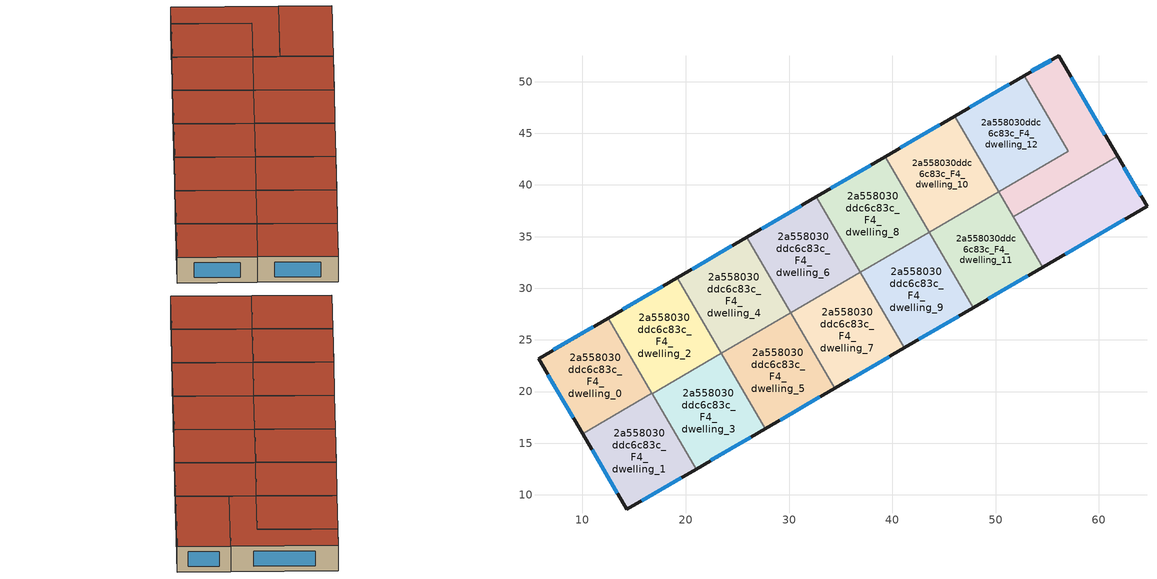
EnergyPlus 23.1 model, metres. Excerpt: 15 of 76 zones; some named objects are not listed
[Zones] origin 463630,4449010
2a558030ddc6c83c_F4_dwelling_0
 floor to 2a558030ddc6c83c_F3_dwelling_0 (EU_floor_Construction): 12.48,27.11 16.73,19.82 10.01,15.91 5.74,23.19 z12
 wall outside (EU_wall_Construction): 12.48,27.11 5.74,23.19 10.01,15.91 z12:15
 wall to 2a558030ddc6c83c_F4_dwelling_1 (EU_wall_Construction): 10.01,15.91 16.73,19.82 z12:15
 wall to 2a558030ddc6c83c_F4_dwelling_2 (EU_wall_Construction): 16.73,19.82 12.48,27.11 z12:15
 window (EU_Window_Construction): 6.66,21.63 9.1,17.47 / 11.03,26.27 7.18,24.03 z12.64:14.36
 roof outside (EU_roof_Construction): 16.73,19.82 12.48,27.11 5.74,23.19 10.01,15.91 z15
2a558030ddc6c83c_F4_dwelling_1
 floor to 2a558030ddc6c83c_F3_dwelling_1 (EU_floor_Construction): 16.73,19.82 20.99,12.49 14.3,8.6 10.01,15.91 z12
 wall outside (EU_wall_Construction): 10.01,15.91 14.3,8.6 20.99,12.49 z12:15
 wall to 2a558030ddc6c83c_F4_dwelling_3 (EU_wall_Construction): 20.99,12.49 16.74,19.8 z12:15
 wall to 2a558030ddc6c83c_F4_dwelling_2 (EU_wall_Construction): 16.74,19.8 16.73,19.82 z12:15
 window (EU_Window_Construction): 10.93,14.34 13.38,10.16 / 15.74,9.43 19.56,11.66 z12.64:14.36
 roof outside (EU_roof_Construction): 20.99,12.49 16.73,19.82 10.01,15.91 14.3,8.6 z15
2a558030ddc6c83c_F4_dwelling_10
 floor to 2a558030ddc6c83c_F3_dwelling_10 (EU_floor_Construction): 46.05,46.67 50.31,39.36 43.6,35.45 39.34,42.76 z12
 wall outside (EU_wall_Construction): 46.05,46.67 39.34,42.76 z12:15
 wall to 2a558030ddc6c83c_F4_dwelling_8 (EU_wall_Construction): 39.34,42.76 43.6,35.45 z12:15
 wall to 2a558030ddc6c83c_F4_dwelling_12 (EU_wall_Construction): 50.31,39.36 46.05,46.67 z12:15
 wall to 2a558030ddc6c83c_F4_dwelling_11 (EU_wall_Construction): 43.6,35.45 50.31,39.36 z12:15
 window (EU_Window_Construction): 44.61,45.83 40.78,43.59 z12.64:14.36
 roof outside (EU_roof_Construction): 50.31,39.36 46.05,46.67 39.34,42.76 43.6,35.45 z15
2a558030ddc6c83c_F4_dwelling_11
 floor to 2a558030ddc6c83c_F3_dwelling_11 (EU_floor_Construction): 50.31,39.36 54.57,32.04 47.85,28.13 43.6,35.45 z12
 wall outside (EU_wall_Construction): 47.85,28.13 54.57,32.04 z12:15
 wall to 2a558030ddc6c83c_F4_dwelling_9 (EU_wall_Construction): 43.6,35.45 47.85,28.13 z12:15
 wall to 2a558030ddc6c83c_F4_dwelling_14 (EU_wall_Construction): 54.57,32.04 51.73,36.91 z12:15
 wall to 2a558030ddc6c83c_F4_dwelling_13 (EU_wall_Construction): 51.73,36.91 50.31,39.36 z12:15
 window (EU_Window_Construction): 49.29,28.97 53.13,31.21 z12.64:14.36
 roof outside (EU_roof_Construction): 54.57,32.04 50.31,39.36 43.6,35.45 47.85,28.13 z15
2a558030ddc6c83c_F4_dwelling_12
 floor to 2a558030ddc6c83c_F3_dwelling_12 (EU_floor_Construction): 52.77,50.58 57.02,43.27 50.31,39.36 46.05,46.67 z12
 wall outside (EU_wall_Construction): 52.77,50.58 46.05,46.67 z12:15
 wall to 2a558030ddc6c83c_F4_dwelling_13 (EU_wall_Construction): 50.31,39.36 57.02,43.27 52.77,50.58 z12:15
 window (EU_Window_Construction): 51.33,49.74 47.49,47.5 z12.64:14.36
 roof outside (EU_roof_Construction): 57.02,43.27 52.77,50.58 46.05,46.67 50.31,39.36 z15
2a558030ddc6c83c_F4_dwelling_13
 floor to 2a558030ddc6c83c_F3_dwelling_13 (EU_floor_Construction): 56.1,52.52 61.81,42.78 51.73,36.91 50.31,39.36 57.02,43.27 52.77,50.58 z12
 wall outside (EU_wall_Construction): 61.81,42.78 56.1,52.52 52.77,50.58 z12:15
 wall to 2a558030ddc6c83c_F4_dwelling_14 (EU_wall_Construction): 51.73,36.91 61.81,42.78 z12:15
 window (EU_Window_Construction): 55.38,52.1 53.48,50.99 / 60.59,44.87 57.32,50.43 z12.64:14.36
 roof outside (EU_roof_Construction): 61.81,42.78 56.1,52.52 52.77,50.58 57.02,43.27 50.31,39.36 51.73,36.91 z15
2a558030ddc6c83c_F4_dwelling_14
 floor to 2a558030ddc6c83c_F3_dwelling_14 (EU_floor_Construction): 61.81,42.78 64.67,37.92 54.57,32.04 51.73,36.91 z12
 wall outside (EU_wall_Construction): 54.57,32.04 64.67,37.92 61.81,42.78 z12:15
 window (EU_Window_Construction): 64.06,38.96 62.42,41.74 / 56.73,33.3 62.5,36.66 z12.64:14.36
 roof outside (EU_roof_Construction): 64.67,37.92 61.81,42.78 51.73,36.91 54.57,32.04 z15
2a558030ddc6c83c_F4_dwelling_2
 floor to 2a558030ddc6c83c_F3_dwelling_2 (EU_floor_Construction): 19.19,31.02 23.45,23.71 16.74,19.8 12.48,27.11 z12
 wall outside (EU_wall_Construction): 19.19,31.02 12.48,27.11 z12:15
 wall to 2a558030ddc6c83c_F4_dwelling_3 (EU_wall_Construction): 16.74,19.8 23.45,23.71 z12:15
 wall to 2a558030ddc6c83c_F4_dwelling_4 (EU_wall_Construction): 23.45,23.71 19.19,31.02 z12:15
 window (EU_Window_Construction): 17.75,30.19 13.92,27.95 z12.64:14.36
 roof outside (EU_roof_Construction): 23.45,23.71 19.19,31.02 12.48,27.11 16.74,19.8 z15
2a558030ddc6c83c_F4_dwelling_3
 floor to 2a558030ddc6c83c_F3_dwelling_3 (EU_floor_Construction): 23.45,23.71 27.71,16.4 20.99,12.49 16.74,19.8 z12
 wall outside (EU_wall_Construction): 20.99,12.49 27.71,16.4 z12:15
 wall to 2a558030ddc6c83c_F4_dwelling_5 (EU_wall_Construction): 27.71,16.4 23.45,23.71 z12:15
 window (EU_Window_Construction): 22.43,13.33 26.27,15.57 z12.64:14.36
 roof outside (EU_roof_Construction): 27.71,16.4 23.45,23.71 16.74,19.8 20.99,12.49 z15
2a558030ddc6c83c_F4_dwelling_4
 floor to 2a558030ddc6c83c_F3_dwelling_4 (EU_floor_Construction): 25.91,34.93 30.17,27.62 23.45,23.71 19.19,31.02 z12
 wall outside (EU_wall_Construction): 25.91,34.93 19.19,31.02 z12:15
 wall to 2a558030ddc6c83c_F4_dwelling_5 (EU_wall_Construction): 23.45,23.71 30.17,27.62 z12:15
 wall to 2a558030ddc6c83c_F4_dwelling_6 (EU_wall_Construction): 30.17,27.62 25.91,34.93 z12:15
 window (EU_Window_Construction): 24.47,34.1 20.63,31.86 z12.64:14.36
 roof outside (EU_roof_Construction): 30.17,27.62 25.91,34.93 19.19,31.02 23.45,23.71 z15
2a558030ddc6c83c_F4_dwelling_5
 floor to 2a558030ddc6c83c_F3_dwelling_5 (EU_floor_Construction): 30.17,27.62 34.42,20.31 27.71,16.4 23.45,23.71 z12
 wall outside (EU_wall_Construction): 27.71,16.4 34.42,20.31 z12:15
 wall to 2a558030ddc6c83c_F4_dwelling_7 (EU_wall_Construction): 34.42,20.31 30.17,27.62 z12:15
 window (EU_Window_Construction): 29.15,17.24 32.99,19.48 z12.64:14.36
 roof outside (EU_roof_Construction): 34.42,20.31 30.17,27.62 23.45,23.71 27.71,16.4 z15
2a558030ddc6c83c_F4_dwelling_6
 floor to 2a558030ddc6c83c_F3_dwelling_6 (EU_floor_Construction): 32.62,38.85 36.88,31.54 30.17,27.62 25.91,34.93 z12
 wall outside (EU_wall_Construction): 32.62,38.85 25.91,34.93 z12:15
 wall to 2a558030ddc6c83c_F4_dwelling_8 (EU_wall_Construction): 36.88,31.54 32.62,38.85 z12:15
 wall to 2a558030ddc6c83c_F4_dwelling_7 (EU_wall_Construction): 30.17,27.62 36.88,31.54 z12:15
 window (EU_Window_Construction): 31.18,38.01 27.35,35.77 z12.64:14.36
 roof outside (EU_roof_Construction): 36.88,31.54 32.62,38.85 25.91,34.93 30.17,27.62 z15
2a558030ddc6c83c_F4_dwelling_7
 floor to 2a558030ddc6c83c_F3_dwelling_7 (EU_floor_Construction): 36.88,31.54 41.14,24.22 34.42,20.31 30.17,27.62 z12
 wall outside (EU_wall_Construction): 34.42,20.31 41.14,24.22 z12:15
 wall to 2a558030ddc6c83c_F4_dwelling_9 (EU_wall_Construction): 41.14,24.22 36.88,31.54 z12:15
 window (EU_Window_Construction): 35.86,21.15 39.7,23.39 z12.64:14.36
 roof outside (EU_roof_Construction): 41.14,24.22 36.88,31.54 30.17,27.62 34.42,20.31 z15
2a558030ddc6c83c_F4_dwelling_8
 floor to 2a558030ddc6c83c_F3_dwelling_8 (EU_floor_Construction): 39.34,42.76 43.6,35.45 36.88,31.54 32.62,38.85 z12
 wall outside (EU_wall_Construction): 39.34,42.76 32.62,38.85 z12:15
 wall to 2a558030ddc6c83c_F4_dwelling_9 (EU_wall_Construction): 36.88,31.54 43.6,35.44 z12:15
 window (EU_Window_Construction): 37.9,41.92 34.06,39.68 z12.64:14.36
 roof outside (EU_roof_Construction): 43.6,35.45 39.34,42.76 32.62,38.85 36.88,31.54 z15
2a558030ddc6c83c_F4_dwelling_9
 floor to 2a558030ddc6c83c_F3_dwelling_9 (EU_floor_Construction): 43.59,35.45 47.85,28.13 41.14,24.22 36.88,31.54 z12
 wall outside (EU_wall_Construction): 41.14,24.22 47.85,28.13 z12:15
 window (EU_Window_Construction): 42.58,25.06 46.42,27.3 z12.64:14.36
 roof outside (EU_roof_Construction): 47.85,28.13 43.59,35.45 36.88,31.54 41.14,24.22 z15
[Building]
EU S2 Campaign: North Axis=0; Terrain=City; Solar Distribution=FullExterior
[Site:Location]
Yerevan-Zvartnots.Intl.AP: Latitude=40.15; Longitude=44.383; Time Zone=4; Elevation=854
[SizingPeriod:WeatherFileDays]
AnnualSizingPeriod: Begin Month=1; Begin Day of Month=1; End Month=12; End Day of Month=31; Day of Week for Start Day=Monday; Use Weather File Daylight Saving Period=No; Use Weather File Rain and Snow Indicators=No
[MATERIAL]
EU_InternalMass_Material: Roughness=MediumRough; Thickness=0.1; Conductivity=1; Density=1800; Specific Heat=900; Thermal Absorptance=0.9; Solar Absorptance=0.7; Visible Absorptance=0.7
[MATERIAL:NOMASS] Roughness=MediumRough; Thermal Absorptance=0.9; Solar Absorptance=0.7; Visible Absorptance=0.7
Name | Thermal Resistance
EU_wall_NoMass | 1.05043
EU_roof_NoMass | 1.45357
EU_floor_NoMass | 0.478065
[WINDOWMATERIAL:SIMPLEGLAZINGSYSTEM]
EU_Window_SimpleGlazing: UFactor=2.5566; Solar Heat Gain Coefficient=0.75; Visible Transmittance=0.75
[CONSTRUCTION]
EU_wall_Construction: EU_wall_NoMass
EU_roof_Construction: EU_roof_NoMass
EU_floor_Construction: EU_floor_NoMass
EU_Window_Construction: EU_Window_SimpleGlazing
EU_InternalMass_Construction: EU_InternalMass_Material
[ZONE] Type=1; Multiplier=1; Ceiling Height=autocalculate; Floor Area=autocalculate; Part of Total Floor Area=Yes
Name | Volume
2a558030ddc6c83c_F4_dwelling_0 | 197.231
2a558030ddc6c83c_F4_dwelling_1 | 197.214
2a558030ddc6c83c_F4_dwelling_10; 2a558030ddc6c83c_F4_dwelling_5; 2a558030ddc6c83c_F4_dwelling_8 | 197.238
2a558030ddc6c83c_F4_dwelling_11; 2a558030ddc6c83c_F4_dwelling_4 | 197.22
2a558030ddc6c83c_F4_dwelling_12 | 197.204
2a558030ddc6c83c_F4_dwelling_13 | 197.211
2a558030ddc6c83c_F4_dwelling_14 | 197.236
2a558030ddc6c83c_F4_dwelling_2; 2a558030ddc6c83c_F4_dwelling_3; 2a558030ddc6c83c_F4_dwelling_7 | 197.223
2a558030ddc6c83c_F4_dwelling_6 | 197.239
2a558030ddc6c83c_F4_dwelling_9 | 197.221
[INTERNALMASS] Construction=EU_InternalMass_Construction
Name | Zone or ZoneList | Surface Area
2a558030ddc6c83c_F4_dwelling_0_EU_InternalMass | 2a558030ddc6c83c_F4_dwelling_0 | 65.7417
2a558030ddc6c83c_F4_dwelling_1_EU_InternalMass | 2a558030ddc6c83c_F4_dwelling_1 | 65.7366
2a558030ddc6c83c_F4_dwelling_2_EU_InternalMass | 2a558030ddc6c83c_F4_dwelling_2 | 65.7399
2a558030ddc6c83c_F4_dwelling_3_EU_InternalMass | 2a558030ddc6c83c_F4_dwelling_3 | 65.7399
2a558030ddc6c83c_F4_dwelling_4_EU_InternalMass | 2a558030ddc6c83c_F4_dwelling_4 | 65.7404
2a558030ddc6c83c_F4_dwelling_5_EU_InternalMass | 2a558030ddc6c83c_F4_dwelling_5 | 65.7491
2a558030ddc6c83c_F4_dwelling_6_EU_InternalMass | 2a558030ddc6c83c_F4_dwelling_6 | 65.7471
2a558030ddc6c83c_F4_dwelling_7_EU_InternalMass | 2a558030ddc6c83c_F4_dwelling_7 | 65.7419
2a558030ddc6c83c_F4_dwelling_8_EU_InternalMass | 2a558030ddc6c83c_F4_dwelling_8 | 65.7474
2a558030ddc6c83c_F4_dwelling_9_EU_InternalMass | 2a558030ddc6c83c_F4_dwelling_9 | 65.7414
2a558030ddc6c83c_F4_dwelling_10_EU_InternalMass | 2a558030ddc6c83c_F4_dwelling_10 | 65.745
2a558030ddc6c83c_F4_dwelling_11_EU_InternalMass | 2a558030ddc6c83c_F4_dwelling_11 | 65.7403
2a558030ddc6c83c_F4_dwelling_12_EU_InternalMass | 2a558030ddc6c83c_F4_dwelling_12 | 65.7403
2a558030ddc6c83c_F4_dwelling_13_EU_InternalMass | 2a558030ddc6c83c_F4_dwelling_13 | 65.7343
2a558030ddc6c83c_F4_dwelling_14_EU_InternalMass | 2a558030ddc6c83c_F4_dwelling_14 | 65.7467
[OTHEREQUIPMENT] Fuel Type=Electricity; Design Level Calculation Method=Watts/Area; Power per Zone Floor Area=1; Fraction Latent=0; Fraction Radiant=0; Fraction Lost=0; Carbon Dioxide Generation Rate=0; EndUse Subcategory=EU_Step8_InternalGains
Name | Zone or ZoneList or Space or SpaceList | Schedule
EU_Step8_InternalGain_2a558030ddc6c83c_F4_dwelling_0_f000 | 2a558030ddc6c83c_F4_dwelling_0 | EU_Step8_GainSchedule_2a558030ddc6c83c_F4_dwelling_0_f000
EU_Step8_InternalGain_2a558030ddc6c83c_F4_dwelling_1_f000 | 2a558030ddc6c83c_F4_dwelling_1 | EU_Step8_GainSchedule_2a558030ddc6c83c_F4_dwelling_1_f000
EU_Step8_InternalGain_2a558030ddc6c83c_F4_dwelling_2_f000 | 2a558030ddc6c83c_F4_dwelling_2 | EU_Step8_GainSchedule_2a558030ddc6c83c_F4_dwelling_2_f000
EU_Step8_InternalGain_2a558030ddc6c83c_F4_dwelling_3_f000 | 2a558030ddc6c83c_F4_dwelling_3 | EU_Step8_GainSchedule_2a558030ddc6c83c_F4_dwelling_3_f000
EU_Step8_InternalGain_2a558030ddc6c83c_F4_dwelling_4_f000 | 2a558030ddc6c83c_F4_dwelling_4 | EU_Step8_GainSchedule_2a558030ddc6c83c_F4_dwelling_4_f000
EU_Step8_InternalGain_2a558030ddc6c83c_F4_dwelling_5_f000 | 2a558030ddc6c83c_F4_dwelling_5 | EU_Step8_GainSchedule_2a558030ddc6c83c_F4_dwelling_5_f000
EU_Step8_InternalGain_2a558030ddc6c83c_F4_dwelling_6_f000 | 2a558030ddc6c83c_F4_dwelling_6 | EU_Step8_GainSchedule_2a558030ddc6c83c_F4_dwelling_6_f000
EU_Step8_InternalGain_2a558030ddc6c83c_F4_dwelling_7_f000 | 2a558030ddc6c83c_F4_dwelling_7 | EU_Step8_GainSchedule_2a558030ddc6c83c_F4_dwelling_7_f000
EU_Step8_InternalGain_2a558030ddc6c83c_F4_dwelling_8_f000 | 2a558030ddc6c83c_F4_dwelling_8 | EU_Step8_GainSchedule_2a558030ddc6c83c_F4_dwelling_8_f000
EU_Step8_InternalGain_2a558030ddc6c83c_F4_dwelling_9_f000 | 2a558030ddc6c83c_F4_dwelling_9 | EU_Step8_GainSchedule_2a558030ddc6c83c_F4_dwelling_9_f000
EU_Step8_InternalGain_2a558030ddc6c83c_F4_dwelling_10_f000 | 2a558030ddc6c83c_F4_dwelling_10 | EU_Step8_GainSchedule_2a558030ddc6c83c_F4_dwelling_10_f000
EU_Step8_InternalGain_2a558030ddc6c83c_F4_dwelling_11_f000 | 2a558030ddc6c83c_F4_dwelling_11 | EU_Step8_GainSchedule_2a558030ddc6c83c_F4_dwelling_11_f000
EU_Step8_InternalGain_2a558030ddc6c83c_F4_dwelling_12_f000 | 2a558030ddc6c83c_F4_dwelling_12 | EU_Step8_GainSchedule_2a558030ddc6c83c_F4_dwelling_12_f000
EU_Step8_InternalGain_2a558030ddc6c83c_F4_dwelling_13_f000 | 2a558030ddc6c83c_F4_dwelling_13 | EU_Step8_GainSchedule_2a558030ddc6c83c_F4_dwelling_13_f000
EU_Step8_InternalGain_2a558030ddc6c83c_F4_dwelling_14_f000 | 2a558030ddc6c83c_F4_dwelling_14 | EU_Step8_GainSchedule_2a558030ddc6c83c_F4_dwelling_14_f000
[ZONEVENTILATION:DESIGNFLOWRATE] Schedule=EU_AlwaysOn; Design Flow Rate Calculation Method=AirChanges/Hour; Air Changes per Hour=0.557805; Ventilation Type=Natural; Fan Pressure Rise=0; Fan Total Efficiency=1; Constant Term Coefficient=1; Temperature Term Coefficient=0; Velocity Term Coefficient=0; Velocity Squared Term Coefficient=0; Minimum Indoor Temperature=-100; Maximum Indoor Temperature=100; Delta Temperature=-100; Minimum Outdoor Temperature=-100; Maximum Outdoor Temperature=100; Maximum Wind Speed=40
Name | Zone or ZoneList or Space or SpaceList
EU_ConstantAir_2a558030ddc6c83c_F4_dwelling_0 | 2a558030ddc6c83c_F4_dwelling_0
EU_ConstantAir_2a558030ddc6c83c_F4_dwelling_1 | 2a558030ddc6c83c_F4_dwelling_1
EU_ConstantAir_2a558030ddc6c83c_F4_dwelling_2 | 2a558030ddc6c83c_F4_dwelling_2
EU_ConstantAir_2a558030ddc6c83c_F4_dwelling_3 | 2a558030ddc6c83c_F4_dwelling_3
EU_ConstantAir_2a558030ddc6c83c_F4_dwelling_4 | 2a558030ddc6c83c_F4_dwelling_4
EU_ConstantAir_2a558030ddc6c83c_F4_dwelling_5 | 2a558030ddc6c83c_F4_dwelling_5
EU_ConstantAir_2a558030ddc6c83c_F4_dwelling_6 | 2a558030ddc6c83c_F4_dwelling_6
EU_ConstantAir_2a558030ddc6c83c_F4_dwelling_7 | 2a558030ddc6c83c_F4_dwelling_7
EU_ConstantAir_2a558030ddc6c83c_F4_dwelling_8 | 2a558030ddc6c83c_F4_dwelling_8
EU_ConstantAir_2a558030ddc6c83c_F4_dwelling_9 | 2a558030ddc6c83c_F4_dwelling_9
EU_ConstantAir_2a558030ddc6c83c_F4_dwelling_10 | 2a558030ddc6c83c_F4_dwelling_10
EU_ConstantAir_2a558030ddc6c83c_F4_dwelling_11 | 2a558030ddc6c83c_F4_dwelling_11
EU_ConstantAir_2a558030ddc6c83c_F4_dwelling_12 | 2a558030ddc6c83c_F4_dwelling_12
EU_ConstantAir_2a558030ddc6c83c_F4_dwelling_13 | 2a558030ddc6c83c_F4_dwelling_13
EU_ConstantAir_2a558030ddc6c83c_F4_dwelling_14 | 2a558030ddc6c83c_F4_dwelling_14
[HVACTEMPLATE:ZONE:IDEALLOADSAIRSYSTEM] System Availability Schedule=EU_AlwaysOn; Maximum Heating Supply Air Temperature=50; Minimum Cooling Supply Air Temperature=13; Maximum Heating Supply Air Humidity Ratio=0.0156; Minimum Cooling Supply Air Humidity Ratio=0.0077; Heating Limit=NoLimit; Cooling Limit=NoLimit; Heating Availability Schedule=EU_AlwaysOn; Cooling Availability Schedule=EU_CoolingOff; Dehumidification Control Type=ConstantSensibleHeatRatio; Cooling Sensible Heat Ratio=0.7; Dehumidification Setpoint=60; Humidification Control Type=None; Humidification Setpoint=30; Outdoor Air Method=None; Outdoor Air Flow Rate per Person=0.00944; Outdoor Air Flow Rate per Zone Floor Area=0; Outdoor Air Flow Rate per Zone=0; Demand Controlled Ventilation Type=None; Outdoor Air Economizer Type=NoEconomizer; Heat Recovery Type=None; Sensible Heat Recovery Effectiveness=0.7; Latent Heat Recovery Effectiveness=0.65
Name | Template Thermostat
2a558030ddc6c83c_F4_dwelling_0 | EU_HeatOnly_2a558030ddc6c83c_F4_dwelling_0
2a558030ddc6c83c_F4_dwelling_1 | EU_HeatOnly_2a558030ddc6c83c_F4_dwelling_1
2a558030ddc6c83c_F4_dwelling_2 | EU_HeatOnly_2a558030ddc6c83c_F4_dwelling_2
2a558030ddc6c83c_F4_dwelling_3 | EU_HeatOnly_2a558030ddc6c83c_F4_dwelling_3
2a558030ddc6c83c_F4_dwelling_4 | EU_HeatOnly_2a558030ddc6c83c_F4_dwelling_4
2a558030ddc6c83c_F4_dwelling_5 | EU_HeatOnly_2a558030ddc6c83c_F4_dwelling_5
2a558030ddc6c83c_F4_dwelling_6 | EU_HeatOnly_2a558030ddc6c83c_F4_dwelling_6
2a558030ddc6c83c_F4_dwelling_7 | EU_HeatOnly_2a558030ddc6c83c_F4_dwelling_7
2a558030ddc6c83c_F4_dwelling_8 | EU_HeatOnly_2a558030ddc6c83c_F4_dwelling_8
2a558030ddc6c83c_F4_dwelling_9 | EU_HeatOnly_2a558030ddc6c83c_F4_dwelling_9
2a558030ddc6c83c_F4_dwelling_10 | EU_HeatOnly_2a558030ddc6c83c_F4_dwelling_10
2a558030ddc6c83c_F4_dwelling_11 | EU_HeatOnly_2a558030ddc6c83c_F4_dwelling_11
2a558030ddc6c83c_F4_dwelling_12 | EU_HeatOnly_2a558030ddc6c83c_F4_dwelling_12
2a558030ddc6c83c_F4_dwelling_13 | EU_HeatOnly_2a558030ddc6c83c_F4_dwelling_13
2a558030ddc6c83c_F4_dwelling_14 | EU_HeatOnly_2a558030ddc6c83c_F4_dwelling_14
[SIZING:ZONE] Zone Cooling Design Supply Air Temperature Input Method=SupplyAirTemperature; Zone Cooling Design Supply Air Temperature=13; Zone Heating Design Supply Air Temperature Input Method=SupplyAirTemperature; Zone Heating Design Supply Air Temperature=50; Zone Cooling Design Supply Air Humidity Ratio=0.008; Zone Heating Design Supply Air Humidity Ratio=0.008; Cooling Design Air Flow Method=DesignDay; Cooling Design Air Flow Rate=0; Cooling Minimum Air Flow per Zone Floor Area=0.000762; Cooling Minimum Air Flow=0; Cooling Minimum Air Flow Fraction=0.2; Heating Design Air Flow Method=DesignDay; Heating Design Air Flow Rate=0; Heating Maximum Air Flow per Zone Floor Area=0.002032; Heating Maximum Air Flow=0.141576; Heating Maximum Air Flow Fraction=0.3; Account for Dedicated Outdoor Air System=No; Dedicated Outdoor Air System Control Strategy=NeutralSupplyAir; Dedicated Outdoor Air Low Setpoint Temperature for Design=autosize; Dedicated Outdoor Air High Setpoint Temperature for Design=autosize; Zone Load Sizing Method=Sensible Load Only No Latent Load; Zone Latent Cooling Design Supply Air Humidity Ratio Input Method=HumidityRatioDifference; Zone Cooling Design Supply Air Humidity Ratio Difference=0.005; Zone Latent Heating Design Supply Air Humidity Ratio Input Method=HumidityRatioDifference; Zone Humidification Design Supply Air Humidity Ratio Difference=0.005
2a558030ddc6c83c_F4_dwelling_0; 2a558030ddc6c83c_F4_dwelling_1; 2a558030ddc6c83c_F4_dwelling_2; 2a558030ddc6c83c_F4_dwelling_3; 2a558030ddc6c83c_F4_dwelling_4; 2a558030ddc6c83c_F4_dwelling_5; 2a558030ddc6c83c_F4_dwelling_6; 2a558030ddc6c83c_F4_dwelling_7; 2a558030ddc6c83c_F4_dwelling_8; 2a558030ddc6c83c_F4_dwelling_9; 2a558030ddc6c83c_F4_dwelling_10; 2a558030ddc6c83c_F4_dwelling_11; 2a558030ddc6c83c_F4_dwelling_12; 2a558030ddc6c83c_F4_dwelling_13; 2a558030ddc6c83c_F4_dwelling_14
[SCHEDULE:CONSTANT]
Name | Hourly Value
EU_AlwaysOn | 1
EU_CoolingOff | 0
[SCHEDULE:FILE] Column Number=1; Rows to Skip at Top=0; Number of Hours of Data=8760; Column Separator=Comma; Interpolate to Timestep=No; Minutes per Item=60; Adjust Schedule for Daylight Savings=Yes
Name | File
EU_Step8_GainSchedule_2a558030ddc6c83c_F4_dwelling_0_f000 | ../../schedules/2a558030ddc6c83c/2a558030ddc6c83c_F4_dwelling_0_f000_gain.csv
EU_Step8_GainSchedule_2a558030ddc6c83c_F4_dwelling_1_f000 | ../../schedules/2a558030ddc6c83c/2a558030ddc6c83c_F4_dwelling_1_f000_gain.csv
EU_Step8_GainSchedule_2a558030ddc6c83c_F4_dwelling_2_f000 | ../../schedules/2a558030ddc6c83c/2a558030ddc6c83c_F4_dwelling_2_f000_gain.csv
EU_Step8_GainSchedule_2a558030ddc6c83c_F4_dwelling_3_f000 | ../../schedules/2a558030ddc6c83c/2a558030ddc6c83c_F4_dwelling_3_f000_gain.csv
EU_Step8_GainSchedule_2a558030ddc6c83c_F4_dwelling_4_f000 | ../../schedules/2a558030ddc6c83c/2a558030ddc6c83c_F4_dwelling_4_f000_gain.csv
EU_Step8_GainSchedule_2a558030ddc6c83c_F4_dwelling_5_f000 | ../../schedules/2a558030ddc6c83c/2a558030ddc6c83c_F4_dwelling_5_f000_gain.csv
EU_Step8_GainSchedule_2a558030ddc6c83c_F4_dwelling_6_f000 | ../../schedules/2a558030ddc6c83c/2a558030ddc6c83c_F4_dwelling_6_f000_gain.csv
EU_Step8_GainSchedule_2a558030ddc6c83c_F4_dwelling_7_f000 | ../../schedules/2a558030ddc6c83c/2a558030ddc6c83c_F4_dwelling_7_f000_gain.csv
EU_Step8_GainSchedule_2a558030ddc6c83c_F4_dwelling_8_f000 | ../../schedules/2a558030ddc6c83c/2a558030ddc6c83c_F4_dwelling_8_f000_gain.csv
EU_Step8_GainSchedule_2a558030ddc6c83c_F4_dwelling_9_f000 | ../../schedules/2a558030ddc6c83c/2a558030ddc6c83c_F4_dwelling_9_f000_gain.csv
EU_Step8_GainSchedule_2a558030ddc6c83c_F4_dwelling_10_f000 | ../../schedules/2a558030ddc6c83c/2a558030ddc6c83c_F4_dwelling_10_f000_gain.csv
EU_Step8_GainSchedule_2a558030ddc6c83c_F4_dwelling_11_f000 | ../../schedules/2a558030ddc6c83c/2a558030ddc6c83c_F4_dwelling_11_f000_gain.csv
EU_Step8_GainSchedule_2a558030ddc6c83c_F4_dwelling_12_f000 | ../../schedules/2a558030ddc6c83c/2a558030ddc6c83c_F4_dwelling_12_f000_gain.csv
EU_Step8_GainSchedule_2a558030ddc6c83c_F4_dwelling_13_f000 | ../../schedules/2a558030ddc6c83c/2a558030ddc6c83c_F4_dwelling_13_f000_gain.csv
EU_Step8_GainSchedule_2a558030ddc6c83c_F4_dwelling_14_f000 | ../../schedules/2a558030ddc6c83c/2a558030ddc6c83c_F4_dwelling_14_f000_gain.csv
